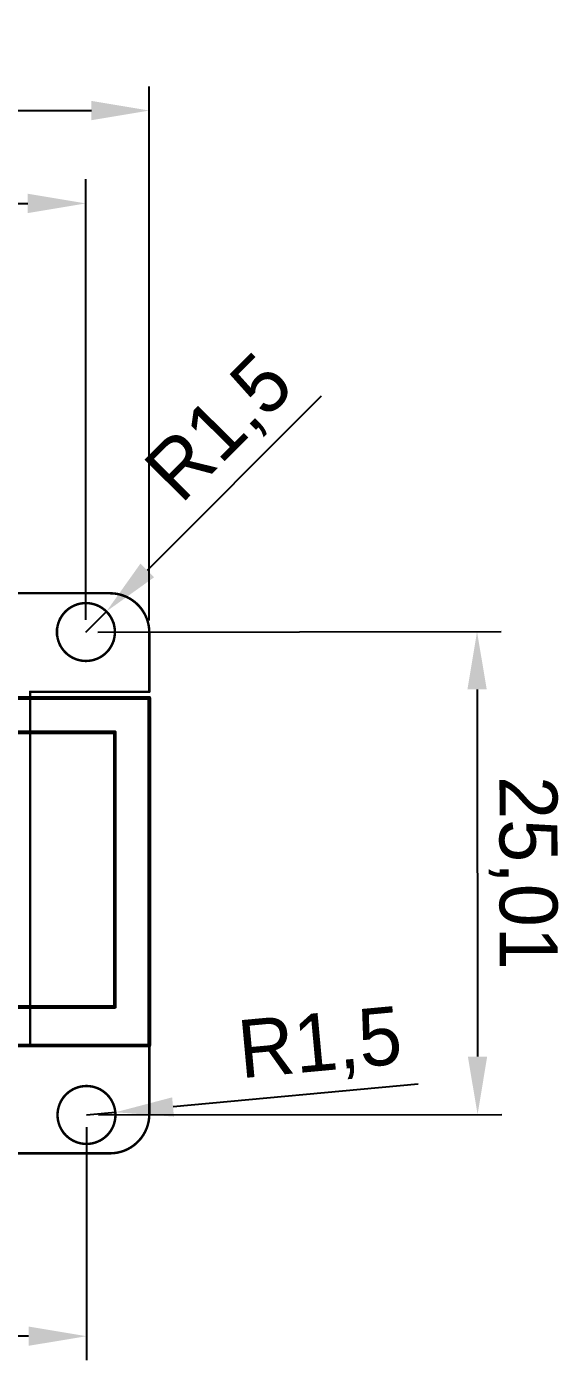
# Model space of a CAD drawing. Header units: millimetres. Extents: x -22 to 102, y -3 to 66.
# Drawn here: x 74.7 to 102.4, y -2.7 to 66.4 of the extents above; entities that cross this region are included whole.
import ezdxf

# ---------------------------------------------------------------- set-up
doc = ezdxf.new("R2010")
doc.units = ezdxf.units.MM
for name, color, linetype in [('KeepOutLayer', 6, 'Continuous'), ('MultiLayer', 9, 'Continuous'), ('PadHoleLayer', 156, 'Continuous'), ('TopOverlay', 2, 'Continuous')]:
    doc.layers.add(name, color=color, linetype=linetype)
doc.dimstyles.new('ISO-25', dxfattribs={"dimtxt": 3, "dimasz": 3, "dimexe": 1.25, "dimexo": 0.625, "dimtad": 1, "dimtxsty": 'Standard', "dimcen": 2.5, "dimclrd": 3, "dimclre": 3, "dimclrt": 3, "dimadec": 0, "dimazin": 0, "dimtfac": 1, "dimtmove": 0, "dimatfit": 3, "dimfxl": 1, "dimarcsym": 0})

# ---------------------------------------------------------------- blocks, each defined once
blk = doc.blocks.new('QFN_39A_8')
at = {"layer": 'TopOverlay', "const_width": 0.2}
for points in [[(-23.749, 18.048), (7.44, 18.048)], [(-23.749, 0.051), (-23.749, 18.048)], [(7.44, 0.051), (7.44, 18.048)], [(-23.089, 16.27), (5.658, 16.27)], [(-23.089, 2.046), (-23.089, 16.27)], [(5.658, 2.046), (5.658, 16.27)], [(-6.645, 10.967), (-6.145, 10.967)], [(-6.145, 10.967), (-6.145, 11.467)], [(-6.145, 10.467), (-6.145, 10.967)], [(-6.145, 10.967), (-5.645, 10.967)], [(-23.089, 2.046), (5.658, 2.046)], [(-23.749, 0.051), (7.44, 0.051)]]:
    blk.add_lwpolyline(points, dxfattribs=at)
at = {"layer": 'TopOverlay', "const_width": 0.1}
for points in [[(-23.799, 18.048, 1), (-23.699, 18.048, 1)], [(-23.799, 18.048, 1), (-23.699, 18.048, 1)], [(7.39, 18.048, 1), (7.49, 18.048, 1)], [(7.39, 18.048, 1), (7.49, 18.048, 1)], [(-23.139, 16.27, 1), (-23.039, 16.27, 1)], [(-23.139, 16.27, 1), (-23.039, 16.27, 1)], [(5.608, 16.27, 1), (5.708, 16.27, 1)], [(5.608, 16.27, 1), (5.708, 16.27, 1)], [(-6.695, 10.967, 1), (-6.595, 10.967, 1)], [(-6.195, 11.467, 1), (-6.095, 11.467, 1)], [(-6.195, 10.967, 1), (-6.095, 10.967, 1)], [(-6.195, 10.967, 1), (-6.095, 10.967, 1)], [(-6.195, 10.967, 1), (-6.095, 10.967, 1)], [(-6.195, 10.967, 1), (-6.095, 10.967, 1)], [(-5.695, 10.967, 1), (-5.595, 10.967, 1)], [(-6.195, 10.467, 1), (-6.095, 10.467, 1)], [(-23.139, 2.046, 1), (-23.039, 2.046, 1)], [(-23.139, 2.046, 1), (-23.039, 2.046, 1)], [(5.608, 2.046, 1), (5.708, 2.046, 1)], [(5.608, 2.046, 1), (5.708, 2.046, 1)], [(-23.799, 0.051, 1), (-23.699, 0.051, 1)], [(-23.799, 0.051, 1), (-23.699, 0.051, 1)], [(7.39, 0.051, 1), (7.49, 0.051, 1)], [(7.39, 0.051, 1), (7.49, 0.051, 1)]]:
    blk.add_lwpolyline(points, format="xyb", close=True, dxfattribs=at)
blk = doc.blocks.new('*D123')
at = {"layer": 'Defpoints', "color": 0}
for p in [(77.779, 9.987), (79.273, 10.125)]:
    blk.add_point(p, dxfattribs=at)
at = {"layer": 'PadHoleLayer', "color": 3, "lineweight": -2}
for p, q in [((94.956, 11.575), (82.26, 10.402)), ((77.779, 9.987), (79.273, 10.125))]:
    blk.add_line(p, q, dxfattribs=at)
at = {"layer": 'PadHoleLayer', "color": 3}
blk.add_solid([(82.214, 10.899), (82.306, 9.904), (79.273, 10.125)], dxfattribs=at)
at = {"layer": 'PadHoleLayer', "color": 3, "insert": (89.883, 13.491), "char_height": 3, "attachment_point": 5, "rotation": 5.28104}
blk.add_mtext('R1,5', dxfattribs=at)
blk = doc.blocks.new('*D124')
at = {"layer": 'Defpoints', "color": 0}
for p in [(78.809, 36.063), (77.75, 35)]:
    blk.add_point(p, dxfattribs=at)
at = {"layer": 'PadHoleLayer', "color": 3, "lineweight": -2}
for p, q in [((89.924, 47.221), (80.926, 38.188)), ((77.75, 35), (78.809, 36.063))]:
    blk.add_line(p, q, dxfattribs=at)
at = {"layer": 'PadHoleLayer', "color": 3}
blk.add_solid([(80.572, 38.541), (81.28, 37.835), (78.809, 36.063)], dxfattribs=at)
at = {"layer": 'PadHoleLayer', "color": 3, "insert": (84.801, 45.444), "char_height": 3, "attachment_point": 5, "rotation": 45.11139}
blk.add_mtext('R1,5', dxfattribs=at)
blk = doc.blocks.new('*D126')
at = {"layer": 'Defpoints', "color": 0}
for p in [(77.742, 57.199), (8.286, 34.975), (77.75, 35)]:
    blk.add_point(p, dxfattribs=at)
at = {"layer": 'PadHoleLayer', "color": 3, "lineweight": -2}
for p, q in [((8.286, 35.6), (8.278, 58.424)), ((77.75, 35.625), (77.741, 58.449)), ((11.278, 57.175), (74.742, 57.198))]:
    blk.add_line(p, q, dxfattribs=at)
at = {"layer": 'PadHoleLayer', "color": 3}
for points in [[(11.278, 57.675), (11.279, 56.675), (8.278, 57.174)], [(74.742, 57.698), (74.742, 56.698), (77.742, 57.199)]]:
    blk.add_solid(points, dxfattribs=at)
at = {"layer": 'PadHoleLayer', "color": 3, "insert": (42.627, 59.561), "char_height": 3, "attachment_point": 5, "rotation": 0.02079}
blk.add_mtext('69,46', dxfattribs=at)
blk = doc.blocks.new('*D127')
at = {"layer": 'Defpoints', "color": 0}
for p in [(77.75, 35), (77.779, 9.987), (98.03, 10.011)]:
    blk.add_point(p, dxfattribs=at)
at = {"layer": 'PadHoleLayer', "color": 3, "lineweight": -2}
for p, q in [((78.375, 35.001), (99.251, 35.025)), ((98.004, 32.023), (98.026, 13.011)), ((78.404, 9.988), (99.28, 10.012))]:
    blk.add_line(p, q, dxfattribs=at)
at = {"layer": 'PadHoleLayer', "color": 3}
for points in [[(98.504, 32.024), (97.504, 32.023), (98.001, 35.023)], [(98.526, 13.011), (97.526, 13.01), (98.03, 10.011)]]:
    blk.add_solid(points, dxfattribs=at)
at = {"layer": 'PadHoleLayer', "color": 3, "insert": (100.39, 22.52), "char_height": 3, "attachment_point": 5, "rotation": 270.06622}
blk.add_mtext('25,01', dxfattribs=at)
blk = doc.blocks.new('*D128')
at = {"layer": 'Defpoints', "color": 0}
for p in [(8.25, 10), (77.779, 9.987), (8.248, -1.458)]:
    blk.add_point(p, dxfattribs=at)
at = {"layer": 'PadHoleLayer', "color": 3, "lineweight": -2}
for p, q in [((8.25, 9.375), (8.248, -2.708)), ((77.779, 9.362), (77.777, -2.721)), ((74.777, -1.47), (11.248, -1.459))]:
    blk.add_line(p, q, dxfattribs=at)
at = {"layer": 'PadHoleLayer', "color": 3}
for points in [[(11.248, -0.959), (11.248, -1.959), (8.248, -1.458)], [(74.777, -0.97), (74.777, -1.97), (77.777, -1.471)]]:
    blk.add_solid(points, dxfattribs=at)
at = {"layer": 'PadHoleLayer', "color": 3, "insert": (43.013, 0.91), "char_height": 3, "attachment_point": 5, "rotation": 359.98962}
blk.add_mtext('69,53', dxfattribs=at)
blk = doc.blocks.new('*D129')
at = {"layer": 'Defpoints', "color": 0}
for p in [(81.032, 62.009), (6.254, 34.975), (81.032, 34.975)]:
    blk.add_point(p, dxfattribs=at)
at = {"layer": 'PadHoleLayer', "color": 3, "lineweight": -2}
for p, q in [((6.254, 35.6), (6.254, 63.259)), ((81.032, 35.6), (81.032, 63.259)), ((9.254, 62.009), (78.032, 62.009))]:
    blk.add_line(p, q, dxfattribs=at)
at = {"layer": 'PadHoleLayer', "color": 3}
for points in [[(9.254, 62.509), (9.254, 61.509), (6.254, 62.009)], [(78.032, 62.509), (78.032, 61.509), (81.032, 62.009)]]:
    blk.add_solid(points, dxfattribs=at)
at = {"layer": 'PadHoleLayer', "color": 3, "insert": (43.75, 64.384), "char_height": 3, "attachment_point": 5}
blk.add_mtext('74,78', dxfattribs=at)

msp = doc.modelspace()

# ---------------------------------------------------------------- linework, layer by layer
at = {"layer": 'KeepOutLayer', "const_width": 0.127}
for points in [[(8.286, 37.007), (79, 37.007)], [(81.032, 31.901), (81.032, 34.975)], [(74.86, 31.901), (81.032, 31.901)], [(74.86, 13.588), (74.86, 31.901)], [(74.86, 13.588), (81.032, 13.588)], [(81.032, 10.032), (81.032, 13.588)], [(8.286, 8), (79, 8)]]:
    msp.add_lwpolyline(points, dxfattribs=at)
at = {"layer": 'KeepOutLayer', "const_width": 0.0635}
for points in [[(78.968, 37.007, 1), (79.032, 37.007, 1)], [(78.968, 37.007, 1), (79.032, 37.007, 1)], [(76.218, 35, 1), (76.282, 35, 1)], [(76.218, 35, 1), (76.282, 35, 1)], [(79.218, 35, 1), (79.282, 35, 1)], [(79.218, 35, 1), (79.282, 35, 1)], [(81, 34.975, 1), (81.064, 34.975, 1)], [(81, 34.975, 1), (81.064, 34.975, 1)], [(74.828, 31.901, 1), (74.892, 31.901, 1)], [(74.828, 31.901, 1), (74.892, 31.901, 1)], [(81, 31.901, 1), (81.064, 31.901, 1)], [(81, 31.901, 1), (81.064, 31.901, 1)], [(74.828, 13.588, 1), (74.892, 13.588, 1)], [(74.828, 13.588, 1), (74.892, 13.588, 1)], [(81, 13.588, 1), (81.064, 13.588, 1)], [(81, 13.588, 1), (81.064, 13.588, 1)], [(76.247, 9.987, 1), (76.311, 9.987, 1)], [(76.247, 9.987, 1), (76.311, 9.987, 1)], [(79.247, 9.987, 1), (79.311, 9.987, 1)], [(79.247, 9.987, 1), (79.311, 9.987, 1)], [(81, 10.032, 1), (81.064, 10.032, 1)], [(81, 10.032, 1), (81.064, 10.032, 1)], [(78.968, 8, 1), (79.032, 8, 1)], [(78.968, 8, 1), (79.032, 8, 1)]]:
    msp.add_lwpolyline(points, format="xyb", close=True, dxfattribs=at)
at = {"layer": 'KeepOutLayer', "const_width": 0.127}
for points in [[(79, 37.007, -0.414214), (81.032, 34.975)], [(76.25, 35, -1), (79.25, 35)], [(79.25, 35, -1), (76.25, 35)], [(76.279, 9.987, -1), (79.279, 9.987)], [(79.279, 9.987, -1), (76.279, 9.987)], [(81.032, 10.032, -0.414214), (79, 8)]]:
    msp.add_lwpolyline(points, format="xyb", dxfattribs=at)
at = {"layer": 'MultiLayer'}
for p, q in [((76.421, 35.711), (76.585, 35.956)), ((76.585, 35.956), (76.794, 36.165)), ((76.794, 36.165), (77.039, 36.329)), ((77.039, 36.329), (77.312, 36.442)), ((77.312, 36.442), (77.602, 36.5)), ((77.602, 36.5), (77.898, 36.5)), ((77.898, 36.5), (78.188, 36.442)), ((78.188, 36.442), (78.461, 36.329)), ((78.461, 36.329), (78.706, 36.165)), ((78.706, 36.165), (78.915, 35.956)), ((78.915, 35.956), (79.079, 35.711)), ((76.25, 35.148), (76.308, 35.438)), ((76.308, 35.438), (76.421, 35.711)), ((79.079, 35.711), (79.192, 35.438)), ((79.192, 35.438), (79.25, 35.148)), ((76.25, 35), (76.25, 35.148)), ((76.25, 35), (76.25, 35)), ((76.25, 34.852), (76.25, 35)), ((76.308, 34.562), (76.25, 34.852)), ((76.421, 34.289), (76.308, 34.562)), ((79.192, 34.562), (79.079, 34.289)), ((79.25, 34.852), (79.192, 34.562)), ((79.25, 35.148), (79.25, 35)), ((79.25, 35), (79.25, 34.852)), ((76.585, 34.044), (76.421, 34.289)), ((76.794, 33.835), (76.585, 34.044)), ((78.915, 34.044), (78.706, 33.835)), ((79.079, 34.289), (78.915, 34.044)), ((77.039, 33.671), (76.794, 33.835)), ((77.312, 33.558), (77.039, 33.671)), ((77.602, 33.5), (77.312, 33.558)), ((77.898, 33.5), (77.602, 33.5)), ((78.188, 33.558), (77.898, 33.5)), ((78.461, 33.671), (78.188, 33.558)), ((78.706, 33.835), (78.461, 33.671)), ((76.823, 11.153), (76.614, 10.944)), ((77.068, 11.317), (76.823, 11.153)), ((77.341, 11.43), (77.068, 11.317)), ((77.631, 11.487), (77.341, 11.43)), ((77.927, 11.487), (77.631, 11.487)), ((78.216, 11.43), (77.927, 11.487)), ((78.489, 11.317), (78.216, 11.43)), ((78.735, 11.153), (78.489, 11.317)), ((78.944, 10.944), (78.735, 11.153)), ((76.337, 10.425), (76.279, 10.135)), ((76.45, 10.698), (76.337, 10.425)), ((76.614, 10.944), (76.45, 10.698)), ((79.108, 10.698), (78.944, 10.944)), ((79.221, 10.425), (79.108, 10.698)), ((79.279, 10.135), (79.221, 10.425)), ((76.279, 10.135), (76.279, 9.987)), ((76.279, 9.987), (76.279, 9.987)), ((76.279, 9.987), (76.279, 9.84)), ((76.279, 9.84), (76.337, 9.55)), ((79.221, 9.55), (79.279, 9.84)), ((79.279, 9.987), (79.279, 10.135)), ((79.279, 9.84), (79.279, 9.987)), ((76.337, 9.55), (76.45, 9.277)), ((76.45, 9.277), (76.614, 9.031)), ((76.614, 9.031), (76.823, 8.822)), ((78.735, 8.822), (78.944, 9.031)), ((78.944, 9.031), (79.108, 9.277)), ((79.108, 9.277), (79.221, 9.55)), ((76.823, 8.822), (77.068, 8.658)), ((77.068, 8.658), (77.341, 8.545)), ((77.341, 8.545), (77.631, 8.487)), ((77.631, 8.487), (77.927, 8.487)), ((77.927, 8.487), (78.216, 8.545)), ((78.216, 8.545), (78.489, 8.658)), ((78.489, 8.658), (78.735, 8.822))]:
    msp.add_line(p, q, dxfattribs=at)

# ---------------------------------------------------------------- block references
msp.add_blockref('QFN_39A_8', (73.59, 13.537))

# ---------------------------------------------------------------- dimensions: what is measured, and where the dimension line sits
at = {"layer": 'PadHoleLayer'}
dim = msp.add_linear_dim(base=(81.032, 62.009), p1=(6.254, 34.975), p2=(81.032, 34.975), dimstyle='ISO-25', dxfattribs=at)
dim.commit()
dim.dimension.update_dxf_attribs({"geometry": '*D129', "text_midpoint": (43.75, 62.009), "dimtype": 160})
dim = msp.add_linear_dim(base=(77.742, 57.199), p1=(8.286, 34.975), p2=(77.75, 35), angle=0.02079, dimstyle='ISO-25', dxfattribs=at)
dim.commit()
dim.dimension.update_dxf_attribs({"geometry": '*D126', "text_midpoint": (42.627, 57.186), "dimtype": 161})
for center, mpoint, picture, middle in [((77.75, 35), (78.809, 36.063), '*D124', (84.801, 45.444)), ((77.779, 9.987), (79.273, 10.125), '*D123', (89.883, 13.491))]:
    dim = msp.add_radius_dim(center=center, mpoint=mpoint, dimstyle='ISO-25', dxfattribs=at)
    dim.commit()
    dim.dimension.update_dxf_attribs({"geometry": picture, "text_midpoint": middle})
for p1, p2, distance, picture, middle in [((77.75, 35), (77.779, 9.987), 20.251, '*D127', (100.39, 22.52)), ((77.779, 9.987), (8.25, 10), 11.458, '*D128', (43.013, 0.91))]:
    dim = msp.add_aligned_dim(p1=p1, p2=p2, distance=distance, dimstyle='ISO-25', dxfattribs=at)
    dim.commit()
    dim.dimension.update_dxf_attribs({"geometry": picture, "text_midpoint": middle})

doc.saveas('drawing.dxf')
